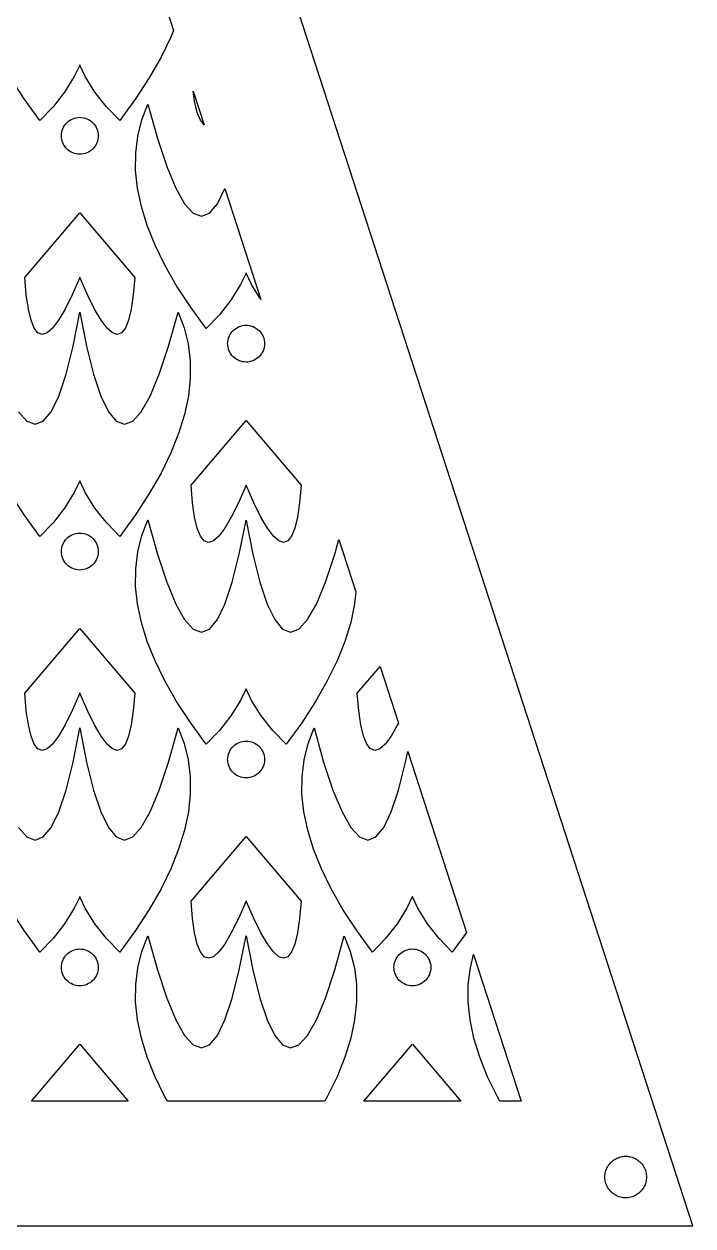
# Model space of a CAD drawing. Header units: metres. Extents: x -75 to 75, y 0 to 231.
# Drawn here: x 10.6 to 75, y 0 to 115.6 of the extents above; entities that cross this region are included whole.
import ezdxf

# ---------------------------------------------------------------- set-up
doc = ezdxf.new("R2010")
doc.units = ezdxf.units.M

msp = doc.modelspace()

# ---------------------------------------------------------------- linework, layer by layer
for p, q in [((75, 0), (0, 230.826)), ((23.1481, 120.751), (25.0157, 115.003)), ((25.0157, 115.003), (24.7577, 114.359)), ((24.7577, 114.359), (23.8141, 112.43)), ((23.8141, 112.43), (22.6807, 110.448)), ((15.9955, 111.667), (15.4669, 110.561)), ((15.9991, 111.674), (15.9955, 111.682)), ((15.9955, 111.682), (15.9955, 111.667)), ((16.004, 111.685), (15.9991, 111.674)), ((16.004, 111.664), (16.004, 111.685)), ((16.5326, 110.561), (16.004, 111.664)), ((10.6427, 108.415), (9.31824, 110.449)), ((15.4669, 110.561), (14.5361, 109.064)), ((17.4628, 109.065), (16.5326, 110.561)), ((22.6807, 110.448), (21.3562, 108.414)), ((14.5361, 109.064), (13.4308, 107.654)), ((18.5687, 107.654), (17.4628, 109.065)), ((27.0526, 108.193), (26.9084, 109.178)), ((26.9084, 109.178), (27.9705, 105.909)), ((12.1545, 106.333), (10.6427, 108.415)), ((13.4308, 107.654), (12.1545, 106.333)), ((19.8456, 106.333), (18.5687, 107.654)), ((21.3562, 108.414), (19.8456, 106.333)), ((21.9696, 106.412), (22.5452, 107.914)), ((22.5452, 107.914), (23.4644, 104.625)), ((27.3077, 107.123), (27.0526, 108.193)), ((15.0146, 106.347), (15.1642, 106.437)), ((15.1642, 106.437), (15.3217, 106.511)), ((15.3217, 106.511), (15.4852, 106.57)), ((15.4852, 106.57), (15.6549, 106.613)), ((15.6549, 106.613), (15.8264, 106.638)), ((15.8264, 106.638), (15.9998, 106.647)), ((15.9998, 106.647), (16.1737, 106.638)), ((16.1737, 106.638), (16.3458, 106.613)), ((16.3458, 106.613), (16.5143, 106.57)), ((16.5143, 106.57), (16.6779, 106.511)), ((16.6779, 106.511), (16.8353, 106.437)), ((16.8353, 106.437), (16.9849, 106.347)), ((21.5808, 104.845), (21.9696, 106.412)), ((27.6147, 106.36), (27.3077, 107.123)), ((14.2358, 105.048), (14.2615, 105.22)), ((14.2615, 105.22), (14.3036, 105.388)), ((14.3036, 105.388), (14.3622, 105.552)), ((14.3622, 105.552), (14.4366, 105.709)), ((14.4366, 105.709), (14.5258, 105.858)), ((14.5258, 105.858), (14.6295, 105.999)), ((14.6295, 105.999), (14.7461, 106.127)), ((14.7461, 106.127), (14.8755, 106.244)), ((14.8755, 106.244), (15.0146, 106.347)), ((16.9849, 106.347), (17.124, 106.244)), ((17.124, 106.244), (17.2534, 106.127)), ((17.2534, 106.127), (17.37, 105.999)), ((17.37, 105.999), (17.4738, 105.858)), ((17.4738, 105.858), (17.5629, 105.709)), ((17.5629, 105.709), (17.6373, 105.552)), ((17.6373, 105.552), (17.6959, 105.388)), ((17.6959, 105.388), (17.7386, 105.219)), ((17.7386, 105.219), (17.7643, 105.047)), ((27.9705, 105.909), (27.6147, 106.36)), ((14.2273, 104.874), (14.2358, 105.048)), ((14.2352, 104.7), (14.2273, 104.874)), ((14.2609, 104.528), (14.2352, 104.7)), ((14.3036, 104.359), (14.2609, 104.528)), ((14.3622, 104.196), (14.3036, 104.359)), ((14.4366, 104.037), (14.3622, 104.196)), ((17.6373, 104.195), (17.5629, 104.037)), ((17.6959, 104.359), (17.6373, 104.195)), ((17.738, 104.527), (17.6959, 104.359)), ((17.7637, 104.699), (17.738, 104.527)), ((17.7722, 104.874), (17.7637, 104.699)), ((17.7643, 105.047), (17.7722, 104.874)), ((21.3818, 103.228), (21.5808, 104.845)), ((23.4644, 104.625), (24.3628, 101.925)), ((14.5258, 103.889), (14.4366, 104.037)), ((14.6295, 103.749), (14.5258, 103.889)), ((14.7461, 103.62), (14.6295, 103.749)), ((14.8755, 103.503), (14.7461, 103.62)), ((15.0146, 103.4), (14.8755, 103.503)), ((15.1642, 103.31), (15.0146, 103.4)), ((15.3217, 103.235), (15.1642, 103.31)), ((15.4852, 103.177), (15.3217, 103.235)), ((15.6537, 103.135), (15.4852, 103.177)), ((15.8258, 103.11), (15.6537, 103.135)), ((15.9998, 103.101), (15.8258, 103.11)), ((16.1731, 103.109), (15.9998, 103.101)), ((16.3446, 103.135), (16.1731, 103.109)), ((16.5143, 103.177), (16.3446, 103.135)), ((16.6779, 103.235), (16.5143, 103.177)), ((16.8353, 103.31), (16.6779, 103.235)), ((16.9849, 103.4), (16.8353, 103.31)), ((17.124, 103.503), (16.9849, 103.4)), ((17.2528, 103.619), (17.124, 103.503)), ((17.37, 103.749), (17.2528, 103.619)), ((17.4731, 103.888), (17.37, 103.749)), ((17.5629, 104.037), (17.4731, 103.888)), ((21.3733, 101.558), (21.3818, 103.228)), ((24.3628, 101.925), (25.2362, 99.8254)), ((21.5552, 99.8364), (21.3733, 101.558)), ((21.9269, 98.0634), (21.5552, 99.8364)), ((25.2362, 99.8254), (26.0858, 98.3246)), ((29.2438, 98.3246), (29.9564, 99.7971)), ((29.9564, 99.7971), (33.4227, 89.129)), ((26.0858, 98.3246), (26.911, 97.4237)), ((28.4912, 97.4243), (29.2438, 98.3246)), ((10.7037, 91.2488), (15.9998, 97.4744)), ((15.9998, 97.4744), (21.2952, 91.2494)), ((22.489, 96.2378), (21.9269, 98.0634)), ((26.911, 97.4237), (27.7136, 97.1228)), ((27.7136, 97.1228), (28.4912, 97.4243)), ((23.2416, 94.3597), (22.489, 96.2378)), ((24.1852, 92.4304), (23.2416, 94.3597)), ((25.318, 90.4486), (24.1852, 92.4304)), ((31.9952, 91.6675), (31.4667, 90.5609)), ((31.9989, 91.6742), (31.9952, 91.6815)), ((31.9952, 91.6815), (31.9952, 91.6675)), ((32.0038, 91.6852), (31.9989, 91.6742)), ((32.0038, 91.6638), (32.0038, 91.6852)), ((32.5323, 90.5609), (32.0038, 91.6638)), ((10.8514, 89.5685), (10.7037, 91.2488)), ((15.9955, 91.2488), (15.2606, 89.5697)), ((15.9991, 91.2585), (15.9955, 91.2671)), ((15.9955, 91.2671), (15.9955, 91.2488)), ((16.004, 91.2689), (15.9991, 91.2585)), ((16.004, 91.2476), (16.004, 91.2689)), ((16.7389, 89.5697), (16.004, 91.2476)), ((21.2952, 91.2494), (21.1475, 89.5685)), ((26.6425, 88.4149), (25.318, 90.4486)), ((31.4667, 90.5609), (30.5359, 89.0637)), ((33.4227, 89.129), (32.5323, 90.5609)), ((11.0529, 88.1934), (10.8514, 89.5685)), ((15.2606, 89.5697), (14.5789, 88.194)), ((17.4207, 88.194), (16.7389, 89.5697)), ((21.1475, 89.5685), (20.946, 88.1927)), ((30.5359, 89.0637), (29.4305, 87.6538)), ((11.308, 87.1228), (11.0529, 88.1934)), ((14.5789, 88.194), (13.9502, 87.1234)), ((15.3503, 84.6252), (15.9998, 87.9047)), ((15.9998, 87.9047), (16.6492, 84.6259)), ((18.0487, 87.124), (17.4207, 88.194)), ((20.946, 88.1927), (20.6915, 87.1222)), ((24.5349, 84.6252), (25.4541, 87.9144)), ((25.4541, 87.9144), (26.0297, 86.4111)), ((28.1543, 86.333), (26.6425, 88.4149)), ((11.615, 86.3599), (11.308, 87.1228)), ((13.9502, 87.1234), (13.3759, 86.3599)), ((18.623, 86.3605), (18.0487, 87.124)), ((20.6915, 87.1222), (20.3845, 86.3599)), ((29.4305, 87.6538), (28.1543, 86.333)), ((11.9763, 85.9021), (11.615, 86.3599)), ((12.3883, 85.7501), (11.9763, 85.9021)), ((12.8552, 85.9027), (12.3883, 85.7501)), ((13.3759, 86.3599), (12.8552, 85.9027)), ((19.1443, 85.9027), (18.623, 86.3605)), ((19.6112, 85.7501), (19.1443, 85.9027)), ((20.0232, 85.9021), (19.6112, 85.7501)), ((20.3845, 86.3599), (20.0232, 85.9021)), ((26.0297, 86.4111), (26.4185, 84.845)), ((30.3619, 85.5518), (30.4364, 85.7092)), ((30.4364, 85.7092), (30.5255, 85.8582)), ((30.5255, 85.8582), (30.6293, 85.9985)), ((30.6293, 85.9985), (30.7458, 86.1267)), ((30.7458, 86.1267), (30.8752, 86.2439)), ((30.8752, 86.2439), (31.0144, 86.347)), ((31.0144, 86.347), (31.1639, 86.4368)), ((31.1639, 86.4368), (31.3214, 86.5112)), ((31.3214, 86.5112), (31.485, 86.5704)), ((31.485, 86.5704), (31.6547, 86.6125)), ((31.6547, 86.6125), (31.8262, 86.6382)), ((31.8262, 86.6382), (31.9995, 86.6467)), ((31.9995, 86.6467), (32.1735, 86.6376)), ((32.1735, 86.6376), (32.3456, 86.6125)), ((32.3456, 86.6125), (32.514, 86.5704)), ((32.514, 86.5704), (32.6776, 86.5112)), ((32.6776, 86.5112), (32.8351, 86.4368)), ((32.8351, 86.4368), (32.9846, 86.347)), ((32.9846, 86.347), (33.1238, 86.2439)), ((33.1238, 86.2439), (33.2532, 86.1267)), ((33.2532, 86.1267), (33.3698, 85.9985)), ((33.3698, 85.9985), (33.4735, 85.8582)), ((33.4735, 85.8582), (33.5626, 85.7092)), ((33.5626, 85.7092), (33.6371, 85.5518)), ((14.6729, 81.925), (15.3503, 84.6252)), ((16.6492, 84.6259), (17.3267, 81.9257)), ((23.6365, 81.9244), (24.5349, 84.6252)), ((26.4185, 84.845), (26.6174, 83.2269)), ((30.2271, 84.8737), (30.2356, 85.0476)), ((30.235, 84.6997), (30.2271, 84.8737)), ((30.2606, 84.5282), (30.235, 84.6997)), ((30.2356, 85.0476), (30.2612, 85.2203)), ((30.3033, 84.3591), (30.2606, 84.5282)), ((30.2612, 85.2203), (30.3033, 85.3882)), ((30.3033, 85.3882), (30.3619, 85.5518)), ((33.6371, 85.5518), (33.6957, 85.3882)), ((33.6957, 85.3882), (33.7384, 85.2191)), ((33.7378, 84.527), (33.6957, 84.3591)), ((33.7634, 84.6991), (33.7378, 84.527)), ((33.7384, 85.2191), (33.764, 85.047)), ((33.772, 84.8737), (33.7634, 84.6991)), ((33.764, 85.047), (33.772, 84.8737)), ((30.3619, 84.1956), (30.3033, 84.3591)), ((30.4364, 84.0375), (30.3619, 84.1956)), ((30.5255, 83.8885), (30.4364, 84.0375)), ((30.6293, 83.7488), (30.5255, 83.8885)), ((30.7458, 83.62), (30.6293, 83.7488)), ((30.8752, 83.5028), (30.7458, 83.62)), ((31.0144, 83.3997), (30.8752, 83.5028)), ((31.1639, 83.3099), (31.0144, 83.3997)), ((31.3214, 83.2355), (31.1639, 83.3099)), ((32.8351, 83.3099), (32.6776, 83.2355)), ((32.9846, 83.3997), (32.8351, 83.3099)), ((33.1238, 83.5028), (32.9846, 83.3997)), ((33.2526, 83.6194), (33.1238, 83.5028)), ((33.3698, 83.7488), (33.2526, 83.6194)), ((33.4729, 83.8879), (33.3698, 83.7488)), ((33.5626, 84.0375), (33.4729, 83.8879)), ((33.6371, 84.1949), (33.5626, 84.0375)), ((33.6957, 84.3591), (33.6371, 84.1949)), ((26.6174, 83.2269), (26.626, 81.5564)), ((31.485, 83.1769), (31.3214, 83.2355)), ((31.6534, 83.1348), (31.485, 83.1769)), ((31.8256, 83.1097), (31.6534, 83.1348)), ((31.9995, 83.1006), (31.8256, 83.1097)), ((32.1729, 83.1091), (31.9995, 83.1006)), ((32.3444, 83.1348), (32.1729, 83.1091)), ((32.514, 83.1769), (32.3444, 83.1348)), ((32.6776, 83.2355), (32.514, 83.1769)), ((13.9703, 79.8254), (14.6729, 81.925)), ((17.3267, 81.9257), (18.0292, 79.826)), ((22.7631, 79.8254), (23.6365, 81.9244)), ((26.626, 81.5564), (26.4441, 79.8364)), ((13.244, 78.3246), (13.9703, 79.8254)), ((18.0292, 79.826), (18.7555, 78.3246)), ((21.9135, 78.3246), (22.7631, 79.8254)), ((26.4441, 79.8364), (26.0724, 78.0627)), ((10.0861, 78.3246), (10.9113, 77.4237)), ((12.4915, 77.4243), (13.244, 78.3246)), ((18.7555, 78.3246), (19.5081, 77.4243)), ((21.0883, 77.4237), (21.9135, 78.3246)), ((26.0724, 78.0627), (25.5103, 76.2372)), ((26.7035, 71.2488), (31.9995, 77.4744)), ((31.9995, 77.4744), (37.2949, 71.2494)), ((10.9113, 77.4237), (11.7139, 77.1228)), ((11.7139, 77.1228), (12.4915, 77.4243)), ((19.5081, 77.4243), (20.2856, 77.1228)), ((20.2856, 77.1228), (21.0883, 77.4237)), ((25.5103, 76.2372), (24.7577, 74.3591)), ((24.7577, 74.3591), (23.8141, 72.4304)), ((16.004, 71.6852), (15.9991, 71.6742)), ((16.004, 71.6638), (16.004, 71.6852)), ((23.8141, 72.4304), (22.6807, 70.448)), ((15.4669, 70.5609), (14.5361, 69.0637)), ((15.9955, 71.6675), (15.4669, 70.5609)), ((15.9991, 71.6742), (15.9955, 71.6815)), ((15.9955, 71.6815), (15.9955, 71.6675)), ((16.5326, 70.5609), (16.004, 71.6638)), ((17.4628, 69.0649), (16.5326, 70.5609)), ((26.8512, 69.5685), (26.7035, 71.2488)), ((31.9952, 71.2488), (31.2604, 69.5697)), ((31.9989, 71.2585), (31.9952, 71.2671)), ((31.9952, 71.2671), (31.9952, 71.2488)), ((32.0038, 71.2689), (31.9989, 71.2585)), ((32.0038, 71.2476), (32.0038, 71.2689)), ((32.7386, 69.5697), (32.0038, 71.2476)), ((37.2949, 71.2494), (37.1472, 69.5685)), ((10.6427, 68.4149), (9.31824, 70.4486)), ((22.6807, 70.448), (21.3562, 68.4143)), ((27.0526, 68.1934), (26.8512, 69.5685)), ((31.2604, 69.5697), (30.5786, 68.194)), ((33.4204, 68.194), (32.7386, 69.5697)), ((37.1472, 69.5685), (36.9458, 68.1927)), ((12.1545, 66.333), (10.6427, 68.4149)), ((14.5361, 69.0637), (13.4308, 67.6538)), ((18.5687, 67.6544), (17.4628, 69.0649)), ((21.3562, 68.4143), (19.8456, 66.333)), ((13.4308, 67.6538), (12.1545, 66.333)), ((19.8456, 66.333), (18.5687, 67.6544)), ((21.9696, 66.4117), (22.5452, 67.9144)), ((22.5452, 67.9144), (23.4644, 64.6252)), ((27.3077, 67.1228), (27.0526, 68.1934)), ((27.6147, 66.3599), (27.3077, 67.1228)), ((29.95, 67.1234), (29.3756, 66.3599)), ((30.5786, 68.194), (29.95, 67.1234)), ((31.3501, 64.6252), (31.9995, 67.9047)), ((31.9995, 67.9047), (32.6489, 64.6259)), ((34.0485, 67.124), (33.4204, 68.194)), ((34.6228, 66.3605), (34.0485, 67.124)), ((36.6913, 67.1222), (36.3843, 66.3599)), ((36.9458, 68.1927), (36.6913, 67.1222)), ((14.5258, 65.8582), (14.6295, 65.9985)), ((14.6295, 65.9985), (14.7461, 66.1267)), ((14.7461, 66.1267), (14.8755, 66.2439)), ((14.8755, 66.2439), (15.0146, 66.347)), ((15.0146, 66.347), (15.1642, 66.4368)), ((15.1642, 66.4368), (15.3217, 66.5112)), ((15.3217, 66.5112), (15.4852, 66.5704)), ((15.4852, 66.5704), (15.6549, 66.6125)), ((15.6549, 66.6125), (15.8264, 66.6382)), ((15.8264, 66.6382), (15.9998, 66.6467)), ((15.9998, 66.6467), (16.1737, 66.6376)), ((16.1737, 66.6376), (16.3458, 66.6125)), ((16.3458, 66.6125), (16.5143, 66.5704)), ((16.5143, 66.5704), (16.6779, 66.5112)), ((16.6779, 66.5112), (16.8353, 66.4368)), ((16.8353, 66.4368), (16.9849, 66.347)), ((16.9849, 66.347), (17.124, 66.2439)), ((17.124, 66.2439), (17.2534, 66.1267)), ((17.2534, 66.1267), (17.37, 65.9985)), ((17.37, 65.9985), (17.4738, 65.8582)), ((21.5808, 64.845), (21.9696, 66.4117)), ((27.9761, 65.9021), (27.6147, 66.3599)), ((29.3756, 66.3599), (28.855, 65.9027)), ((35.144, 65.9027), (34.6228, 66.3605)), ((36.3843, 66.3599), (36.0229, 65.9021)), ((40.5347, 64.6252), (40.9276, 66.0313)), ((40.9276, 66.0313), (42.5658, 60.9894)), ((14.2273, 64.8737), (14.2358, 65.0476)), ((14.2352, 64.6997), (14.2273, 64.8737)), ((14.2358, 65.0476), (14.2615, 65.2203)), ((14.2615, 65.2203), (14.3036, 65.3882)), ((14.3036, 65.3882), (14.3622, 65.5518)), ((14.3622, 65.5518), (14.4366, 65.7092)), ((14.4366, 65.7092), (14.5258, 65.8582)), ((17.4738, 65.8582), (17.5629, 65.7092)), ((17.5629, 65.7092), (17.6373, 65.5518)), ((17.6373, 65.5518), (17.6959, 65.3882)), ((17.6959, 65.3882), (17.7386, 65.2191)), ((17.7386, 65.2191), (17.7643, 65.047)), ((17.7722, 64.8737), (17.7637, 64.6991)), ((17.7643, 65.047), (17.7722, 64.8737)), ((21.3818, 63.2281), (21.5808, 64.845)), ((28.3881, 65.7501), (27.9761, 65.9021)), ((28.855, 65.9027), (28.3881, 65.7501)), ((35.611, 65.7501), (35.144, 65.9027)), ((36.0229, 65.9021), (35.611, 65.7501)), ((14.2609, 64.5282), (14.2352, 64.6997)), ((14.3036, 64.3591), (14.2609, 64.5282)), ((14.3622, 64.1956), (14.3036, 64.3591)), ((14.4366, 64.0375), (14.3622, 64.1956)), ((14.5258, 63.8885), (14.4366, 64.0375)), ((14.6295, 63.7488), (14.5258, 63.8885)), ((14.7461, 63.62), (14.6295, 63.7488)), ((14.8755, 63.5028), (14.7461, 63.62)), ((17.2528, 63.6194), (17.124, 63.5028)), ((17.37, 63.7488), (17.2528, 63.6194)), ((17.4731, 63.8879), (17.37, 63.7488)), ((17.5629, 64.0375), (17.4731, 63.8879)), ((17.6373, 64.1949), (17.5629, 64.0375)), ((17.6959, 64.3591), (17.6373, 64.1949)), ((17.738, 64.527), (17.6959, 64.3591)), ((17.7637, 64.6991), (17.738, 64.527)), ((23.4644, 64.6252), (24.3628, 61.925)), ((30.6726, 61.925), (31.3501, 64.6252)), ((32.6489, 64.6259), (33.3264, 61.9257)), ((39.6362, 61.9244), (40.5347, 64.6252)), ((15.0146, 63.3997), (14.8755, 63.5028)), ((15.1642, 63.3099), (15.0146, 63.3997)), ((15.3217, 63.2355), (15.1642, 63.3099)), ((15.4852, 63.1769), (15.3217, 63.2355)), ((15.6537, 63.1348), (15.4852, 63.1769)), ((15.8258, 63.1097), (15.6537, 63.1348)), ((15.9998, 63.1006), (15.8258, 63.1097)), ((16.1731, 63.1091), (15.9998, 63.1006)), ((16.3446, 63.1348), (16.1731, 63.1091)), ((16.5143, 63.1769), (16.3446, 63.1348)), ((16.6779, 63.2355), (16.5143, 63.1769)), ((16.8353, 63.3099), (16.6779, 63.2355)), ((16.9849, 63.3997), (16.8353, 63.3099)), ((17.124, 63.5028), (16.9849, 63.3997)), ((21.3733, 61.5576), (21.3818, 63.2281)), ((21.5552, 59.8364), (21.3733, 61.5576)), ((24.3628, 61.925), (25.2362, 59.8254)), ((29.9701, 59.8254), (30.6726, 61.925)), ((33.3264, 61.9257), (34.0289, 59.826)), ((38.7628, 59.8254), (39.6362, 61.9244)), ((42.5658, 60.9894), (42.4438, 59.8364)), ((21.9269, 58.0634), (21.5552, 59.8364)), ((25.2362, 59.8254), (26.0858, 58.3246)), ((29.2438, 58.3246), (29.9701, 59.8254)), ((34.0289, 59.826), (34.7552, 58.3246)), ((37.9132, 58.3246), (38.7628, 59.8254)), ((42.4438, 59.8364), (42.0721, 58.0627)), ((22.489, 56.2378), (21.9269, 58.0634)), ((26.0858, 58.3246), (26.911, 57.4237)), ((28.4912, 57.4243), (29.2438, 58.3246)), ((34.7552, 58.3246), (35.5078, 57.4243)), ((37.088, 57.4237), (37.9132, 58.3246)), ((42.0721, 58.0627), (41.51, 56.2372)), ((10.7037, 51.2488), (15.9998, 57.4744)), ((15.9998, 57.4744), (21.2952, 51.2494)), ((26.911, 57.4237), (27.7136, 57.1228)), ((27.7136, 57.1228), (28.4912, 57.4243)), ((35.5078, 57.4243), (36.2854, 57.1228)), ((36.2854, 57.1228), (37.088, 57.4237)), ((23.2416, 54.3597), (22.489, 56.2378)), ((41.51, 56.2372), (40.7574, 54.3591)), ((24.1852, 52.4304), (23.2416, 54.3597)), ((40.7574, 54.3591), (39.8138, 52.4304)), ((42.7039, 51.2488), (44.8941, 53.8235)), ((44.8941, 53.8235), (46.6661, 48.3698)), ((25.318, 50.4486), (24.1852, 52.4304)), ((39.8138, 52.4304), (38.6804, 50.448)), ((10.8514, 49.5685), (10.7037, 51.2488)), ((15.9955, 51.2488), (15.2606, 49.5697)), ((15.9991, 51.2585), (15.9955, 51.2671)), ((15.9955, 51.2671), (15.9955, 51.2488)), ((16.004, 51.2689), (15.9991, 51.2585)), ((16.004, 51.2476), (16.004, 51.2689)), ((16.7389, 49.5697), (16.004, 51.2476)), ((21.2952, 51.2494), (21.1475, 49.5685)), ((31.9952, 51.6675), (31.4667, 50.5609)), ((31.9989, 51.6742), (31.9952, 51.6815)), ((31.9952, 51.6815), (31.9952, 51.6675)), ((32.0038, 51.6852), (31.9989, 51.6742)), ((32.0038, 51.6638), (32.0038, 51.6852)), ((32.5323, 50.5609), (32.0038, 51.6638)), ((42.8516, 49.5685), (42.7039, 51.2488)), ((26.6425, 48.4149), (25.318, 50.4486)), ((31.4667, 50.5609), (30.5359, 49.0637)), ((33.4625, 49.0649), (32.5323, 50.5609)), ((38.6804, 50.448), (37.356, 48.4143)), ((11.0529, 48.1934), (10.8514, 49.5685)), ((15.2606, 49.5697), (14.5789, 48.194)), ((17.4207, 48.194), (16.7389, 49.5697)), ((21.1475, 49.5685), (20.946, 48.1927)), ((30.5359, 49.0637), (29.4305, 47.6538)), ((34.5685, 47.6544), (33.4625, 49.0649)), ((43.053, 48.1934), (42.8516, 49.5685)), ((11.308, 47.1228), (11.0529, 48.1934)), ((14.5789, 48.194), (13.9502, 47.1234)), ((15.3503, 44.6252), (15.9998, 47.9047)), ((15.9998, 47.9047), (16.6492, 44.6259)), ((18.0487, 47.124), (17.4207, 48.194)), ((20.946, 48.1927), (20.6915, 47.1222)), ((24.5349, 44.6252), (25.4541, 47.9144)), ((25.4541, 47.9144), (26.0297, 46.4111)), ((28.1543, 46.333), (26.6425, 48.4149)), ((29.4305, 47.6538), (28.1543, 46.333)), ((35.8453, 46.333), (34.5685, 47.6544)), ((37.356, 48.4143), (35.8453, 46.333)), ((37.97, 46.4117), (38.5455, 47.9144)), ((38.5455, 47.9144), (39.4647, 44.6252)), ((43.3081, 47.1228), (43.053, 48.1934)), ((46.579, 48.194), (45.9503, 47.1234)), ((46.6661, 48.3698), (46.579, 48.194)), ((11.615, 46.3599), (11.308, 47.1228)), ((11.9763, 45.9021), (11.615, 46.3599)), ((13.3759, 46.3599), (12.8552, 45.9027)), ((13.9502, 47.1234), (13.3759, 46.3599)), ((18.623, 46.3605), (18.0487, 47.124)), ((19.1443, 45.9027), (18.623, 46.3605)), ((20.3845, 46.3599), (20.0232, 45.9021)), ((20.6915, 47.1222), (20.3845, 46.3599)), ((26.0297, 46.4111), (26.4185, 44.845)), ((30.8752, 46.2439), (31.0144, 46.347)), ((31.0144, 46.347), (31.1639, 46.4368)), ((31.1639, 46.4368), (31.3214, 46.5112)), ((31.3214, 46.5112), (31.485, 46.5704)), ((31.485, 46.5704), (31.6547, 46.6125)), ((31.6547, 46.6125), (31.8262, 46.6382)), ((31.8262, 46.6382), (31.9995, 46.6467)), ((31.9995, 46.6467), (32.1735, 46.6376)), ((32.1735, 46.6376), (32.3456, 46.6125)), ((32.3456, 46.6125), (32.514, 46.5704)), ((32.514, 46.5704), (32.6776, 46.5112)), ((32.6776, 46.5112), (32.8351, 46.4368)), ((32.8351, 46.4368), (32.9846, 46.347)), ((32.9846, 46.347), (33.1238, 46.2439)), ((37.5812, 44.845), (37.97, 46.4117)), ((43.6151, 46.3599), (43.3081, 47.1228)), ((43.9764, 45.9021), (43.6151, 46.3599)), ((45.376, 46.3599), (44.8553, 45.9027)), ((45.9503, 47.1234), (45.376, 46.3599)), ((12.3883, 45.7501), (11.9763, 45.9021)), ((12.8552, 45.9027), (12.3883, 45.7501)), ((19.6112, 45.7501), (19.1443, 45.9027)), ((20.0232, 45.9021), (19.6112, 45.7501)), ((30.2356, 45.0476), (30.2612, 45.2203)), ((30.2612, 45.2203), (30.3033, 45.3882)), ((30.3033, 45.3882), (30.3619, 45.5518)), ((30.3619, 45.5518), (30.4364, 45.7092)), ((30.4364, 45.7092), (30.5255, 45.8582)), ((30.5255, 45.8582), (30.6293, 45.9985)), ((30.6293, 45.9985), (30.7458, 46.1267)), ((30.7458, 46.1267), (30.8752, 46.2439)), ((33.1238, 46.2439), (33.2532, 46.1267)), ((33.2532, 46.1267), (33.3698, 45.9985)), ((33.3698, 45.9985), (33.4735, 45.8582)), ((33.4735, 45.8582), (33.5626, 45.7092)), ((33.5626, 45.7092), (33.6371, 45.5518)), ((33.6371, 45.5518), (33.6957, 45.3882)), ((33.6957, 45.3882), (33.7384, 45.2191)), ((33.7384, 45.2191), (33.764, 45.047)), ((44.3884, 45.7501), (43.9764, 45.9021)), ((44.8553, 45.9027), (44.3884, 45.7501)), ((47.3505, 44.6252), (47.5521, 45.6432)), ((47.5521, 45.6432), (53.2139, 28.218)), ((14.6729, 41.925), (15.3503, 44.6252)), ((16.6492, 44.6259), (17.3267, 41.9257)), ((23.6365, 41.9244), (24.5349, 44.6252)), ((26.4185, 44.845), (26.6174, 43.2269)), ((30.2271, 44.8737), (30.2356, 45.0476)), ((30.235, 44.6997), (30.2271, 44.8737)), ((30.2606, 44.5282), (30.235, 44.6997)), ((30.3033, 44.3591), (30.2606, 44.5282)), ((30.3619, 44.1956), (30.3033, 44.3591)), ((30.4364, 44.0375), (30.3619, 44.1956)), ((30.5255, 43.8885), (30.4364, 44.0375)), ((33.5626, 44.0375), (33.4729, 43.8879)), ((33.6371, 44.1949), (33.5626, 44.0375)), ((33.6957, 44.3591), (33.6371, 44.1949)), ((33.7378, 44.527), (33.6957, 44.3591)), ((33.7634, 44.6991), (33.7378, 44.527)), ((33.772, 44.8737), (33.7634, 44.6991)), ((33.764, 45.047), (33.772, 44.8737)), ((37.3822, 43.2281), (37.5812, 44.845)), ((39.4647, 44.6252), (40.3632, 41.925)), ((46.673, 41.925), (47.3505, 44.6252)), ((26.6174, 43.2269), (26.626, 41.5564)), ((30.6293, 43.7488), (30.5255, 43.8885)), ((30.7458, 43.62), (30.6293, 43.7488)), ((30.8752, 43.5028), (30.7458, 43.62)), ((31.0144, 43.3997), (30.8752, 43.5028)), ((31.1639, 43.3099), (31.0144, 43.3997)), ((31.3214, 43.2355), (31.1639, 43.3099)), ((31.485, 43.1769), (31.3214, 43.2355)), ((31.6534, 43.1348), (31.485, 43.1769)), ((31.8256, 43.1097), (31.6534, 43.1348)), ((31.9995, 43.1006), (31.8256, 43.1097)), ((32.1729, 43.1091), (31.9995, 43.1006)), ((32.3444, 43.1348), (32.1729, 43.1091)), ((32.514, 43.1769), (32.3444, 43.1348)), ((32.6776, 43.2355), (32.514, 43.1769)), ((32.8351, 43.3099), (32.6776, 43.2355)), ((32.9846, 43.3997), (32.8351, 43.3099)), ((33.1238, 43.5028), (32.9846, 43.3997)), ((33.2526, 43.6194), (33.1238, 43.5028)), ((33.3698, 43.7488), (33.2526, 43.6194)), ((33.4729, 43.8879), (33.3698, 43.7488)), ((37.3737, 41.5576), (37.3822, 43.2281)), ((13.9703, 39.8254), (14.6729, 41.925)), ((17.3267, 41.9257), (18.0292, 39.826)), ((22.7631, 39.8254), (23.6365, 41.9244)), ((40.3632, 41.925), (41.2366, 39.8254)), ((45.9705, 39.8254), (46.673, 41.925)), ((26.626, 41.5564), (26.4441, 39.8364)), ((37.5555, 39.8364), (37.3737, 41.5576)), ((13.244, 38.3246), (13.9703, 39.8254)), ((18.0292, 39.826), (18.7555, 38.3246)), ((21.9135, 38.3246), (22.7631, 39.8254)), ((26.4441, 39.8364), (26.0724, 38.0627)), ((37.9272, 38.0634), (37.5555, 39.8364)), ((41.2366, 39.8254), (42.0862, 38.3246)), ((45.2441, 38.3246), (45.9705, 39.8254)), ((10.0861, 38.3246), (10.9113, 37.4237)), ((12.4915, 37.4243), (13.244, 38.3246)), ((18.7555, 38.3246), (19.5081, 37.4243)), ((21.0883, 37.4237), (21.9135, 38.3246)), ((42.0862, 38.3246), (42.9114, 37.4237)), ((44.4916, 37.4243), (45.2441, 38.3246)), ((10.9113, 37.4237), (11.7139, 37.1228)), ((11.7139, 37.1228), (12.4915, 37.4243)), ((19.5081, 37.4243), (20.2856, 37.1228)), ((20.2856, 37.1228), (21.0883, 37.4237)), ((26.0724, 38.0627), (25.5103, 36.2372)), ((26.7035, 31.2488), (31.9995, 37.4744)), ((31.9995, 37.4744), (37.2949, 31.2494)), ((38.4894, 36.2378), (37.9272, 38.0634)), ((42.9114, 37.4237), (43.714, 37.1228)), ((43.714, 37.1228), (44.4916, 37.4243)), ((25.5103, 36.2372), (24.7577, 34.3591)), ((39.2419, 34.3597), (38.4894, 36.2378)), ((24.7577, 34.3591), (23.8141, 32.4304)), ((40.1855, 32.4304), (39.2419, 34.3597)), ((23.8141, 32.4304), (22.6807, 30.448)), ((41.3184, 30.4486), (40.1855, 32.4304)), ((15.9955, 31.6675), (15.4669, 30.5609)), ((15.9991, 31.6742), (15.9955, 31.6815)), ((15.9955, 31.6815), (15.9955, 31.6675)), ((16.004, 31.6852), (15.9991, 31.6742)), ((16.004, 31.6638), (16.004, 31.6852)), ((16.5326, 30.5609), (16.004, 31.6638)), ((26.8512, 29.5685), (26.7035, 31.2488)), ((31.9952, 31.2488), (31.2604, 29.5697)), ((31.9989, 31.2585), (31.9952, 31.2671)), ((31.9952, 31.2671), (31.9952, 31.2488)), ((32.0038, 31.2689), (31.9989, 31.2585)), ((32.0038, 31.2476), (32.0038, 31.2689)), ((32.7386, 29.5697), (32.0038, 31.2476)), ((37.2949, 31.2494), (37.1472, 29.5685)), ((47.9956, 31.6675), (47.467, 30.5609)), ((47.9993, 31.6742), (47.9956, 31.6815)), ((47.9956, 31.6815), (47.9956, 31.6675)), ((48.0042, 31.6852), (47.9993, 31.6742)), ((48.0042, 31.6638), (48.0042, 31.6852)), ((48.5327, 30.5609), (48.0042, 31.6638)), ((10.6427, 28.4149), (9.31824, 30.4486)), ((15.4669, 30.5609), (14.5361, 29.0637)), ((17.4628, 29.0649), (16.5326, 30.5609)), ((22.6807, 30.448), (21.3562, 28.4143)), ((42.6428, 28.4149), (41.3184, 30.4486)), ((47.467, 30.5609), (46.5363, 29.0637)), ((49.4629, 29.0649), (48.5327, 30.5609)), ((14.5361, 29.0637), (13.4308, 27.6538)), ((18.5687, 27.6544), (17.4628, 29.0649)), ((27.0526, 28.1934), (26.8512, 29.5685)), ((31.2604, 29.5697), (30.5786, 28.194)), ((33.4204, 28.194), (32.7386, 29.5697)), ((37.1472, 29.5685), (36.9458, 28.1927)), ((46.5363, 29.0637), (45.4309, 27.6538)), ((50.5688, 27.6544), (49.4629, 29.0649)), ((12.1545, 26.333), (10.6427, 28.4149)), ((21.3562, 28.4143), (19.8456, 26.333)), ((21.9696, 26.4117), (22.5452, 27.9144)), ((22.5452, 27.9144), (23.4644, 24.6252)), ((27.3077, 27.1228), (27.0526, 28.1934)), ((30.5786, 28.194), (29.95, 27.1234)), ((31.3501, 24.6252), (31.9995, 27.9047)), ((31.9995, 27.9047), (32.6489, 24.6259)), ((34.0485, 27.124), (33.4204, 28.194)), ((36.9458, 28.1927), (36.6913, 27.1222)), ((40.5347, 24.6252), (41.4539, 27.9144)), ((41.4539, 27.9144), (42.0294, 26.4111)), ((44.1547, 26.333), (42.6428, 28.4149)), ((53.2139, 28.218), (51.8457, 26.333)), ((13.4308, 27.6538), (12.1545, 26.333)), ((15.4852, 26.5704), (15.6549, 26.6125)), ((15.6549, 26.6125), (15.8264, 26.6382)), ((15.8264, 26.6382), (15.9998, 26.6467)), ((15.9998, 26.6467), (16.1737, 26.6376)), ((16.1737, 26.6376), (16.3458, 26.6125)), ((16.3458, 26.6125), (16.5143, 26.5704)), ((19.8456, 26.333), (18.5687, 27.6544)), ((27.6147, 26.3599), (27.3077, 27.1228)), ((29.95, 27.1234), (29.3756, 26.3599)), ((34.6228, 26.3605), (34.0485, 27.124)), ((36.6913, 27.1222), (36.3843, 26.3599)), ((45.4309, 27.6538), (44.1547, 26.333)), ((47.4854, 26.5704), (47.655, 26.6125)), ((47.655, 26.6125), (47.8265, 26.6382)), ((47.8265, 26.6382), (47.9999, 26.6467)), ((47.9999, 26.6467), (48.1738, 26.6376)), ((48.1738, 26.6376), (48.3459, 26.6125)), ((48.3459, 26.6125), (48.5144, 26.5704)), ((51.8457, 26.333), (50.5688, 27.6544)), ((14.3036, 25.3882), (14.3622, 25.5518)), ((14.3622, 25.5518), (14.4366, 25.7092)), ((14.4366, 25.7092), (14.5258, 25.8582)), ((14.5258, 25.8582), (14.6295, 25.9985)), ((14.6295, 25.9985), (14.7461, 26.1267)), ((14.7461, 26.1267), (14.8755, 26.2439)), ((14.8755, 26.2439), (15.0146, 26.347)), ((15.0146, 26.347), (15.1642, 26.4368)), ((15.1642, 26.4368), (15.3217, 26.5112)), ((15.3217, 26.5112), (15.4852, 26.5704)), ((16.5143, 26.5704), (16.6779, 26.5112)), ((16.6779, 26.5112), (16.8353, 26.4368)), ((16.8353, 26.4368), (16.9849, 26.347)), ((16.9849, 26.347), (17.124, 26.2439)), ((17.124, 26.2439), (17.2534, 26.1267)), ((17.2534, 26.1267), (17.37, 25.9985)), ((17.37, 25.9985), (17.4738, 25.8582)), ((17.4738, 25.8582), (17.5629, 25.7092)), ((17.5629, 25.7092), (17.6373, 25.5518)), ((17.6373, 25.5518), (17.6959, 25.3882)), ((21.5808, 24.845), (21.9696, 26.4117)), ((27.9761, 25.9021), (27.6147, 26.3599)), ((28.3881, 25.7501), (27.9761, 25.9021)), ((28.855, 25.9027), (28.3881, 25.7501)), ((29.3756, 26.3599), (28.855, 25.9027)), ((35.144, 25.9027), (34.6228, 26.3605)), ((35.611, 25.7501), (35.144, 25.9027)), ((36.0229, 25.9021), (35.611, 25.7501)), ((36.3843, 26.3599), (36.0229, 25.9021)), ((42.0294, 26.4111), (42.4182, 24.845)), ((46.3037, 25.3882), (46.3623, 25.5518)), ((46.3623, 25.5518), (46.4368, 25.7092)), ((46.4368, 25.7092), (46.5259, 25.8582)), ((46.5259, 25.8582), (46.6296, 25.9985)), ((46.6296, 25.9985), (46.7462, 26.1267)), ((46.7462, 26.1267), (46.8756, 26.2439)), ((46.8756, 26.2439), (47.0148, 26.347)), ((47.0148, 26.347), (47.1643, 26.4368)), ((47.1643, 26.4368), (47.3218, 26.5112)), ((47.3218, 26.5112), (47.4854, 26.5704)), ((48.5144, 26.5704), (48.678, 26.5112)), ((48.678, 26.5112), (48.8354, 26.4368)), ((48.8354, 26.4368), (48.985, 26.347)), ((48.985, 26.347), (49.1241, 26.2439)), ((49.1241, 26.2439), (49.2535, 26.1267)), ((49.2535, 26.1267), (49.3701, 25.9985)), ((49.3701, 25.9985), (49.4739, 25.8582)), ((49.4739, 25.8582), (49.563, 25.7092)), ((49.563, 25.7092), (49.6375, 25.5518)), ((49.6375, 25.5518), (49.696, 25.3882)), ((53.5809, 24.845), (53.8966, 26.1169)), ((53.8966, 26.1169), (58.4834, 12)), ((14.2273, 24.8737), (14.2358, 25.0476)), ((14.2352, 24.6997), (14.2273, 24.8737)), ((14.2609, 24.5282), (14.2352, 24.6997)), ((14.2358, 25.0476), (14.2615, 25.2203)), ((14.3036, 24.3591), (14.2609, 24.5282)), ((14.2615, 25.2203), (14.3036, 25.3882)), ((14.3622, 24.1956), (14.3036, 24.3591)), ((17.6959, 24.3591), (17.6373, 24.1949)), ((17.6959, 25.3882), (17.7386, 25.2191)), ((17.738, 24.527), (17.6959, 24.3591)), ((17.7637, 24.6991), (17.738, 24.527)), ((17.7386, 25.2191), (17.7643, 25.047)), ((17.7722, 24.8737), (17.7637, 24.6991)), ((17.7643, 25.047), (17.7722, 24.8737)), ((21.3818, 23.2281), (21.5808, 24.845)), ((23.4644, 24.6252), (24.3628, 21.925)), ((30.6726, 21.925), (31.3501, 24.6252)), ((32.6489, 24.6259), (33.3264, 21.9257)), ((39.6362, 21.9244), (40.5347, 24.6252)), ((42.4182, 24.845), (42.6172, 23.2269)), ((46.2274, 24.8737), (46.236, 25.0476)), ((46.2354, 24.6997), (46.2274, 24.8737)), ((46.261, 24.5282), (46.2354, 24.6997)), ((46.236, 25.0476), (46.2616, 25.2203)), ((46.3037, 24.3591), (46.261, 24.5282)), ((46.2616, 25.2203), (46.3037, 25.3882)), ((46.3623, 24.1956), (46.3037, 24.3591)), ((49.696, 24.3591), (49.6375, 24.1949)), ((49.696, 25.3882), (49.7388, 25.2191)), ((49.7382, 24.527), (49.696, 24.3591)), ((49.7638, 24.6991), (49.7382, 24.527)), ((49.7388, 25.2191), (49.7644, 25.047)), ((49.7723, 24.8737), (49.7638, 24.6991)), ((49.7644, 25.047), (49.7723, 24.8737)), ((53.382, 23.2281), (53.5809, 24.845)), ((14.4366, 24.0375), (14.3622, 24.1956)), ((14.5258, 23.8885), (14.4366, 24.0375)), ((14.6295, 23.7488), (14.5258, 23.8885)), ((14.7461, 23.62), (14.6295, 23.7488)), ((14.8755, 23.5028), (14.7461, 23.62)), ((15.0146, 23.3997), (14.8755, 23.5028)), ((15.1642, 23.3099), (15.0146, 23.3997)), ((15.3217, 23.2355), (15.1642, 23.3099)), ((15.4852, 23.1769), (15.3217, 23.2355)), ((15.6537, 23.1348), (15.4852, 23.1769)), ((15.8258, 23.1097), (15.6537, 23.1348)), ((16.3446, 23.1348), (16.1731, 23.1091)), ((16.5143, 23.1769), (16.3446, 23.1348)), ((16.6779, 23.2355), (16.5143, 23.1769)), ((16.8353, 23.3099), (16.6779, 23.2355)), ((16.9849, 23.3997), (16.8353, 23.3099)), ((17.124, 23.5028), (16.9849, 23.3997)), ((17.2528, 23.6194), (17.124, 23.5028)), ((17.37, 23.7488), (17.2528, 23.6194)), ((17.4731, 23.8879), (17.37, 23.7488)), ((17.5629, 24.0375), (17.4731, 23.8879)), ((17.6373, 24.1949), (17.5629, 24.0375)), ((21.3733, 21.5576), (21.3818, 23.2281)), ((42.6172, 23.2269), (42.6257, 21.5564)), ((46.4368, 24.0375), (46.3623, 24.1956)), ((46.5259, 23.8885), (46.4368, 24.0375)), ((46.6296, 23.7488), (46.5259, 23.8885)), ((46.7462, 23.62), (46.6296, 23.7488)), ((46.8756, 23.5028), (46.7462, 23.62)), ((47.0148, 23.3997), (46.8756, 23.5028)), ((47.1643, 23.3099), (47.0148, 23.3997)), ((47.3218, 23.2355), (47.1643, 23.3099)), ((47.4854, 23.1769), (47.3218, 23.2355)), ((47.6538, 23.1348), (47.4854, 23.1769)), ((47.8259, 23.1097), (47.6538, 23.1348)), ((48.3447, 23.1348), (48.1732, 23.1091)), ((48.5144, 23.1769), (48.3447, 23.1348)), ((48.678, 23.2355), (48.5144, 23.1769)), ((48.8354, 23.3099), (48.678, 23.2355)), ((48.985, 23.3997), (48.8354, 23.3099)), ((49.1241, 23.5028), (48.985, 23.3997)), ((49.2529, 23.6194), (49.1241, 23.5028)), ((49.3701, 23.7488), (49.2529, 23.6194)), ((49.4733, 23.8879), (49.3701, 23.7488)), ((49.563, 24.0375), (49.4733, 23.8879)), ((49.6375, 24.1949), (49.563, 24.0375)), ((53.3734, 21.5576), (53.382, 23.2281)), ((15.9998, 23.1006), (15.8258, 23.1097)), ((16.1731, 23.1091), (15.9998, 23.1006)), ((47.9999, 23.1006), (47.8259, 23.1097)), ((48.1732, 23.1091), (47.9999, 23.1006)), ((21.5552, 19.8364), (21.3733, 21.5576)), ((24.3628, 21.925), (25.2362, 19.8254)), ((29.9701, 19.8254), (30.6726, 21.925)), ((33.3264, 21.9257), (34.0289, 19.826)), ((38.7628, 19.8254), (39.6362, 21.9244)), ((42.6257, 21.5564), (42.4438, 19.8364)), ((53.5553, 19.8364), (53.3734, 21.5576)), ((21.9269, 18.0634), (21.5552, 19.8364)), ((25.2362, 19.8254), (26.0858, 18.3246)), ((29.2438, 18.3246), (29.9701, 19.8254)), ((34.0289, 19.826), (34.7552, 18.3246)), ((37.9132, 18.3246), (38.7628, 19.8254)), ((42.4438, 19.8364), (42.0721, 18.0627)), ((53.927, 18.0634), (53.5553, 19.8364)), ((11.3428, 12), (15.9998, 17.4744)), ((15.9998, 17.4744), (20.6566, 12)), ((22.489, 16.2378), (21.9269, 18.0634)), ((26.0858, 18.3246), (26.911, 17.4237)), ((26.911, 17.4237), (27.7136, 17.1228)), ((27.7136, 17.1228), (28.4912, 17.4243)), ((28.4912, 17.4243), (29.2438, 18.3246)), ((34.7552, 18.3246), (35.5078, 17.4243)), ((35.5078, 17.4243), (36.2854, 17.1228)), ((36.2854, 17.1228), (37.088, 17.4237)), ((37.088, 17.4237), (37.9132, 18.3246)), ((42.0721, 18.0627), (41.51, 16.2372)), ((43.3429, 12), (47.9999, 17.4744)), ((47.9999, 17.4744), (52.6568, 12)), ((54.4891, 16.2378), (53.927, 18.0634)), ((23.2416, 14.3597), (22.489, 16.2378)), ((41.51, 16.2372), (40.7574, 14.3591)), ((55.2417, 14.3597), (54.4891, 16.2378)), ((24.1852, 12.4304), (23.2416, 14.3597)), ((40.7574, 14.3591), (39.8138, 12.4304)), ((56.1853, 12.4304), (55.2417, 14.3597)), ((20.6566, 12), (11.3428, 12)), ((24.4312, 12), (24.1852, 12.4304)), ((39.5677, 12), (24.4312, 12)), ((39.8138, 12.4304), (39.5677, 12)), ((52.6568, 12), (43.3429, 12)), ((56.4313, 12), (56.1853, 12.4304)), ((58.4834, 12), (56.4313, 12)), ((66.8392, 5.77393), (66.9098, 5.87784)), ((66.9098, 5.87784), (66.9868, 5.97713)), ((66.9868, 5.97713), (67.0699, 6.07137)), ((67.0699, 6.07137), (67.1588, 6.16022)), ((67.1588, 6.16022), (67.253, 6.2433)), ((67.253, 6.2433), (67.3523, 6.32031)), ((67.3523, 6.32031), (67.4562, 6.39093)), ((67.4562, 6.39093), (67.5643, 6.4549)), ((67.5643, 6.4549), (67.6763, 6.51193)), ((67.6763, 6.51193), (67.7916, 6.56183)), ((67.7916, 6.56183), (67.9098, 6.60439)), ((67.9098, 6.60439), (68.0305, 6.63943)), ((68.0305, 6.63943), (68.1531, 6.66685)), ((68.1531, 6.66685), (68.2772, 6.68651)), ((68.2772, 6.68651), (68.4023, 6.69833)), ((68.4023, 6.69833), (68.5279, 6.70227)), ((68.5279, 6.70227), (68.6534, 6.69833)), ((68.6534, 6.69833), (68.7785, 6.68651)), ((68.7785, 6.68651), (68.9026, 6.66685)), ((68.9026, 6.66685), (69.0252, 6.63943)), ((69.0252, 6.63943), (69.1459, 6.60439)), ((69.1459, 6.60439), (69.2641, 6.56183)), ((69.2641, 6.56183), (69.3794, 6.51193)), ((69.3794, 6.51193), (69.4914, 6.4549)), ((69.4914, 6.4549), (69.5995, 6.39093)), ((69.5995, 6.39093), (69.7034, 6.32031)), ((69.7034, 6.32031), (69.8027, 6.2433)), ((69.8027, 6.2433), (69.897, 6.16022)), ((69.897, 6.16022), (69.9858, 6.07137)), ((69.9858, 6.07137), (70.0689, 5.97713)), ((70.0689, 5.97713), (70.1459, 5.87784)), ((70.1459, 5.87784), (70.2165, 5.77393)), ((66.5279, 4.70227), (66.5318, 4.82785)), ((66.5318, 4.57669), (66.5279, 4.70227)), ((66.5318, 4.82785), (66.5436, 4.95294)), ((66.5436, 4.95294), (66.5633, 5.07704)), ((66.5633, 5.07704), (66.5907, 5.19966)), ((66.5907, 5.19966), (66.6257, 5.32031)), ((66.6257, 5.32031), (66.6683, 5.43852)), ((66.6683, 5.43852), (66.7182, 5.55383)), ((66.7182, 5.55383), (66.7752, 5.66579)), ((66.7752, 5.66579), (66.8392, 5.77393)), ((70.2165, 5.77393), (70.2805, 5.66579)), ((70.2805, 5.66579), (70.3375, 5.55383)), ((70.3375, 5.55383), (70.3874, 5.43852)), ((70.3874, 5.43852), (70.43, 5.32031)), ((70.43, 5.32031), (70.465, 5.19966)), ((70.465, 5.19966), (70.4924, 5.07704)), ((70.4924, 5.07704), (70.5121, 4.95294)), ((70.5121, 4.95294), (70.5239, 4.82785)), ((70.5239, 4.82785), (70.5279, 4.70227)), ((70.5279, 4.70227), (70.5239, 4.57669)), ((66.5436, 4.45161), (66.5318, 4.57669)), ((66.5633, 4.32751), (66.5436, 4.45161)), ((66.5907, 4.2049), (66.5633, 4.32751)), ((66.6257, 4.08424), (66.5907, 4.2049)), ((66.6683, 3.96602), (66.6257, 4.08424)), ((66.7182, 3.85072), (66.6683, 3.96602)), ((66.7752, 3.73877), (66.7182, 3.85072)), ((66.8392, 3.63062), (66.7752, 3.73877)), ((66.9098, 3.5267), (66.8392, 3.63062)), ((66.9868, 3.42743), (66.9098, 3.5267)), ((70.1459, 3.5267), (70.0689, 3.42743)), ((70.2165, 3.63062), (70.1459, 3.5267)), ((70.2805, 3.73877), (70.2165, 3.63062)), ((70.3375, 3.85072), (70.2805, 3.73877)), ((70.3874, 3.96602), (70.3375, 3.85072)), ((70.43, 4.08424), (70.3874, 3.96602)), ((70.465, 4.2049), (70.43, 4.08424)), ((70.4924, 4.32751), (70.465, 4.2049)), ((70.5121, 4.45161), (70.4924, 4.32751)), ((70.5239, 4.57669), (70.5121, 4.45161)), ((67.0699, 3.33318), (66.9868, 3.42743)), ((67.1588, 3.24434), (67.0699, 3.33318)), ((67.253, 3.16125), (67.1588, 3.24434)), ((67.3523, 3.08424), (67.253, 3.16125)), ((67.4562, 3.01363), (67.3523, 3.08424)), ((67.5643, 2.94966), (67.4562, 3.01363)), ((67.6763, 2.89262), (67.5643, 2.94966)), ((67.7916, 2.84273), (67.6763, 2.89262)), ((67.9098, 2.80016), (67.7916, 2.84273)), ((68.0305, 2.76511), (67.9098, 2.80016)), ((68.1531, 2.7377), (68.0305, 2.76511)), ((68.2772, 2.71805), (68.1531, 2.7377)), ((68.4023, 2.70622), (68.2772, 2.71805)), ((68.5279, 2.70227), (68.4023, 2.70622)), ((68.6534, 2.70622), (68.5279, 2.70227)), ((68.7785, 2.71805), (68.6534, 2.70622)), ((68.9026, 2.7377), (68.7785, 2.71805)), ((69.0252, 2.76511), (68.9026, 2.7377)), ((69.1459, 2.80016), (69.0252, 2.76511)), ((69.2641, 2.84273), (69.1459, 2.80016)), ((69.3794, 2.89262), (69.2641, 2.84273)), ((69.4914, 2.94966), (69.3794, 2.89262)), ((69.5995, 3.01363), (69.4914, 2.94966)), ((69.7034, 3.08424), (69.5995, 3.01363)), ((69.8027, 3.16125), (69.7034, 3.08424)), ((69.897, 3.24434), (69.8027, 3.16125)), ((69.9858, 3.33318), (69.897, 3.24434)), ((70.0689, 3.42743), (69.9858, 3.33318)), ((-75, 0), (75, 0))]:
    msp.add_line(p, q)

doc.saveas('drawing.dxf')
